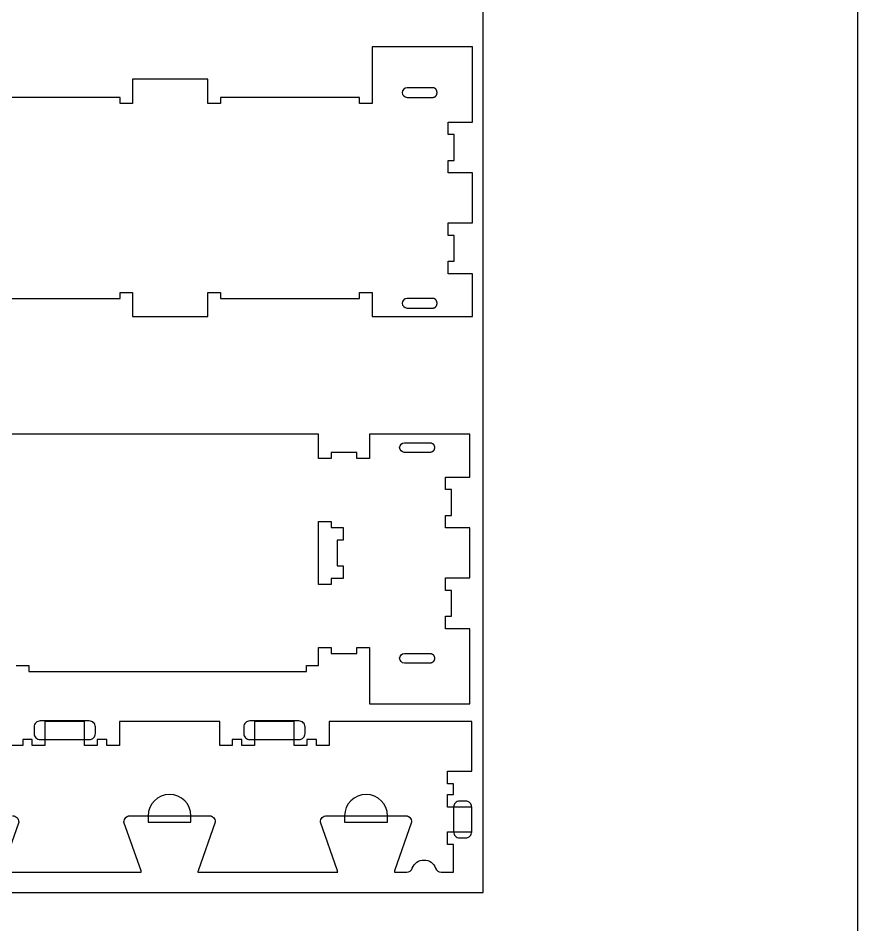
# Model space of a CAD drawing. Extents: x 0 to 4485, y 0 to 8771.
# Drawn here: x 2350 to 3183, y 3731 to 4630 of the extents above; entities that cross this region are included whole.
import ezdxf

# ---------------------------------------------------------------- set-up
doc = ezdxf.new("R2010")
doc.units = 0
for name, color, linetype in [('0_SHEET_SPRUCEPLY_2440X122', 1, 'CONTINUOUS'), ('3_ANYTOOL_CUTTHROUGH_INSID', 4, 'CONTINUOUS'), ('4_ANYTOOL_CUTTHROUGH_OUTSI', 5, 'CONTINUOUS'), ('5_ANYTOOL_HALF_MILL_9MM_IN', 3, 'CONTINUOUS'), ('DONOTCUT', 7, 'CONTINUOUS')]:
    doc.layers.add(name, color=color, linetype=linetype)

msp = doc.modelspace()

# ---------------------------------------------------------------- linework, layer by layer
at = {"layer": '0_SHEET_SPRUCEPLY_2440X122'}
msp.add_lwpolyline([(371.7, 4982.59), (371.7, 3762.59), (2811.7, 3762.59), (2811.7, 4982.59)], close=True, dxfattribs=at)
at = {"layer": '3_ANYTOOL_CUTTHROUGH_INSID', "color": 4}
for points in [[(2736.17, 4560.91, 1), (2736.17, 4551.41), (2761.91, 4551.41), (2762.01, 4551.41), (2762.11, 4551.41), (2762.2, 4551.42), (2762.3, 4551.43), (2762.4, 4551.44), (2762.5, 4551.45), (2762.59, 4551.47), (2762.69, 4551.49), (2762.79, 4551.51), (2762.89, 4551.54), (2762.98, 4551.57), (2763.08, 4551.6), (2763.18, 4551.64), (2763.27, 4551.68), (2763.37, 4551.72), (2763.46, 4551.76), (2763.56, 4551.81), (2763.65, 4551.86), (2763.74, 4551.91), (2763.84, 4551.97), (2763.93, 4552.03), (2764.01, 4552.09), (2764.1, 4552.15), (2764.19, 4552.22), (2764.27, 4552.29), (2764.36, 4552.36), (2764.44, 4552.43), (2764.52, 4552.51), (2764.59, 4552.59), (2764.67, 4552.67), (2764.74, 4552.76), (2764.81, 4552.84), (2764.88, 4552.93), (2764.95, 4553.02), (2765.02, 4553.11), (2765.08, 4553.21), (2765.14, 4553.3), (2765.2, 4553.4), (2765.26, 4553.5), (2765.31, 4553.6), (2765.36, 4553.7), (2765.41, 4553.8), (2765.46, 4553.9), (2765.51, 4554.01), (2765.55, 4554.11), (2765.59, 4554.22), (2765.63, 4554.33), (2765.66, 4554.44), (2765.69, 4554.54), (2765.72, 4554.65), (2765.75, 4554.76), (2765.78, 4554.87), (2765.8, 4554.98), (2765.82, 4555.08), (2765.84, 4555.19), (2765.86, 4555.3), (2765.87, 4555.41), (2765.89, 4555.52), (2765.9, 4555.62), (2765.91, 4555.73), (2765.91, 4555.84), (2765.92, 4555.94), (2765.92, 4556.05), (2765.92, 4556.16), (2765.92, 4556.26), (2765.92, 4556.37), (2765.91, 4556.48), (2765.91, 4556.58), (2765.9, 4556.69), (2765.89, 4556.79), (2765.87, 4556.9), (2765.86, 4557.01), (2765.84, 4557.12), (2765.82, 4557.23), (2765.8, 4557.34), (2765.78, 4557.44), (2765.75, 4557.55), (2765.72, 4557.66), (2765.69, 4557.77), (2765.66, 4557.87), (2765.63, 4557.98), (2765.59, 4558.09), (2765.55, 4558.2), (2765.51, 4558.3), (2765.46, 4558.41), (2765.41, 4558.51), (2765.36, 4558.61), (2765.31, 4558.71), (2765.26, 4558.81), (2765.2, 4558.91), (2765.14, 4559.01), (2765.08, 4559.1), (2765.02, 4559.2), (2764.95, 4559.29), (2764.88, 4559.38), (2764.81, 4559.47), (2764.74, 4559.56), (2764.67, 4559.64), (2764.59, 4559.72), (2764.52, 4559.8), (2764.44, 4559.88), (2764.36, 4559.95), (2764.27, 4560.02), (2764.19, 4560.1), (2764.1, 4560.16), (2764.01, 4560.22), (2763.93, 4560.29), (2763.84, 4560.34), (2763.74, 4560.4), (2763.65, 4560.45), (2763.56, 4560.5), (2763.46, 4560.55), (2763.37, 4560.59), (2763.27, 4560.64), (2763.18, 4560.67), (2763.08, 4560.71), (2762.98, 4560.74), (2762.89, 4560.77), (2762.79, 4560.8), (2762.69, 4560.82), (2762.59, 4560.84), (2762.5, 4560.86), (2762.4, 4560.87), (2762.3, 4560.88), (2762.2, 4560.89), (2762.11, 4560.9), (2762.01, 4560.9), (2761.91, 4560.91)], [(2736.17, 4342.41), (2761.91, 4342.41), (2762.01, 4342.41), (2762.11, 4342.41), (2762.2, 4342.42), (2762.3, 4342.43), (2762.4, 4342.44), (2762.5, 4342.45), (2762.59, 4342.47), (2762.69, 4342.49), (2762.79, 4342.51), (2762.89, 4342.54), (2762.98, 4342.57), (2763.08, 4342.6), (2763.18, 4342.64), (2763.27, 4342.68), (2763.37, 4342.72), (2763.46, 4342.76), (2763.56, 4342.81), (2763.65, 4342.86), (2763.74, 4342.91), (2763.84, 4342.97), (2763.93, 4343.03), (2764.01, 4343.09), (2764.1, 4343.15), (2764.19, 4343.22), (2764.27, 4343.29), (2764.36, 4343.36), (2764.44, 4343.43), (2764.52, 4343.51), (2764.59, 4343.59), (2764.67, 4343.67), (2764.74, 4343.76), (2764.81, 4343.84), (2764.88, 4343.93), (2764.95, 4344.02), (2765.02, 4344.11), (2765.08, 4344.21), (2765.14, 4344.3), (2765.2, 4344.4), (2765.26, 4344.5), (2765.31, 4344.6), (2765.36, 4344.7), (2765.41, 4344.8), (2765.46, 4344.9), (2765.51, 4345.01), (2765.55, 4345.11), (2765.59, 4345.22), (2765.63, 4345.33), (2765.66, 4345.44), (2765.69, 4345.54), (2765.72, 4345.65), (2765.75, 4345.76), (2765.78, 4345.87), (2765.8, 4345.98), (2765.82, 4346.08), (2765.84, 4346.19), (2765.86, 4346.3), (2765.87, 4346.41), (2765.89, 4346.52), (2765.9, 4346.62), (2765.91, 4346.73), (2765.91, 4346.84), (2765.92, 4346.94), (2765.92, 4347.05), (2765.92, 4347.16), (2765.92, 4347.26), (2765.92, 4347.37), (2765.91, 4347.48), (2765.91, 4347.58), (2765.9, 4347.69), (2765.89, 4347.79), (2765.87, 4347.9), (2765.86, 4348.01), (2765.84, 4348.12), (2765.82, 4348.23), (2765.8, 4348.34), (2765.78, 4348.44), (2765.75, 4348.55), (2765.72, 4348.66), (2765.69, 4348.77), (2765.66, 4348.87), (2765.63, 4348.98), (2765.59, 4349.09), (2765.55, 4349.2), (2765.51, 4349.3), (2765.46, 4349.41), (2765.41, 4349.51), (2765.36, 4349.61), (2765.31, 4349.71), (2765.26, 4349.81), (2765.2, 4349.91), (2765.14, 4350.01), (2765.08, 4350.1), (2765.02, 4350.2), (2764.95, 4350.29), (2764.88, 4350.38), (2764.81, 4350.47), (2764.74, 4350.56), (2764.67, 4350.64), (2764.59, 4350.72), (2764.52, 4350.8), (2764.44, 4350.88), (2764.36, 4350.95), (2764.27, 4351.02), (2764.19, 4351.1), (2764.1, 4351.16), (2764.01, 4351.22), (2763.93, 4351.29), (2763.84, 4351.34), (2763.74, 4351.4), (2763.65, 4351.45), (2763.56, 4351.5), (2763.46, 4351.55), (2763.37, 4351.59), (2763.27, 4351.64), (2763.18, 4351.67), (2763.08, 4351.71), (2762.98, 4351.74), (2762.89, 4351.77), (2762.79, 4351.8), (2762.69, 4351.82), (2762.59, 4351.84), (2762.5, 4351.86), (2762.4, 4351.87), (2762.3, 4351.88), (2762.2, 4351.89), (2762.11, 4351.9), (2762.01, 4351.9), (2761.91, 4351.91), (2736.17, 4351.91, 1)], [(2733.57, 4208.75), (2759.31, 4208.75), (2759.4, 4208.74), (2759.5, 4208.74), (2759.6, 4208.73), (2759.7, 4208.72), (2759.79, 4208.71), (2759.89, 4208.7), (2759.99, 4208.68), (2760.08, 4208.66), (2760.18, 4208.64), (2760.28, 4208.61), (2760.38, 4208.58), (2760.48, 4208.55), (2760.57, 4208.51), (2760.67, 4208.48), (2760.76, 4208.44), (2760.86, 4208.39), (2760.95, 4208.34), (2761.05, 4208.29), (2761.14, 4208.24), (2761.23, 4208.18), (2761.32, 4208.13), (2761.41, 4208.07), (2761.5, 4208), (2761.58, 4207.94), (2761.67, 4207.87), (2761.75, 4207.79), (2761.83, 4207.72), (2761.91, 4207.64), (2761.99, 4207.56), (2762.07, 4207.48), (2762.14, 4207.4), (2762.21, 4207.31), (2762.28, 4207.22), (2762.35, 4207.13), (2762.41, 4207.04), (2762.48, 4206.94), (2762.54, 4206.85), (2762.6, 4206.75), (2762.65, 4206.65), (2762.71, 4206.55), (2762.76, 4206.45), (2762.81, 4206.35), (2762.86, 4206.25), (2762.9, 4206.14), (2762.94, 4206.04), (2762.98, 4205.93), (2763.02, 4205.82), (2763.06, 4205.72), (2763.09, 4205.61), (2763.12, 4205.5), (2763.15, 4205.39), (2763.17, 4205.29), (2763.2, 4205.18), (2763.22, 4205.07), (2763.24, 4204.96), (2763.26, 4204.85), (2763.27, 4204.74), (2763.28, 4204.64), (2763.29, 4204.53), (2763.3, 4204.42), (2763.31, 4204.32), (2763.31, 4204.21), (2763.32, 4204.1), (2763.32, 4204), (2763.32, 4203.89), (2763.31, 4203.78), (2763.31, 4203.68), (2763.3, 4203.57), (2763.29, 4203.46), (2763.28, 4203.36), (2763.27, 4203.25), (2763.26, 4203.15), (2763.24, 4203.03), (2763.22, 4202.93), (2763.2, 4202.82), (2763.17, 4202.71), (2763.15, 4202.6), (2763.12, 4202.49), (2763.09, 4202.38), (2763.06, 4202.28), (2763.02, 4202.17), (2762.98, 4202.06), (2762.94, 4201.96), (2762.9, 4201.85), (2762.86, 4201.75), (2762.81, 4201.64), (2762.76, 4201.54), (2762.71, 4201.44), (2762.65, 4201.34), (2762.6, 4201.24), (2762.54, 4201.14), (2762.48, 4201.05), (2762.41, 4200.95), (2762.35, 4200.86), (2762.28, 4200.77), (2762.21, 4200.68), (2762.14, 4200.6), (2762.07, 4200.51), (2761.99, 4200.43), (2761.91, 4200.35), (2761.83, 4200.27), (2761.75, 4200.2), (2761.67, 4200.13), (2761.58, 4200.06), (2761.5, 4199.99), (2761.41, 4199.93), (2761.32, 4199.87), (2761.23, 4199.81), (2761.14, 4199.75), (2761.05, 4199.7), (2760.95, 4199.65), (2760.86, 4199.6), (2760.76, 4199.56), (2760.67, 4199.52), (2760.57, 4199.48), (2760.48, 4199.44), (2760.38, 4199.41), (2760.28, 4199.38), (2760.18, 4199.36), (2760.08, 4199.33), (2759.99, 4199.31), (2759.89, 4199.29), (2759.79, 4199.28), (2759.7, 4199.27), (2759.6, 4199.26), (2759.5, 4199.25), (2759.4, 4199.25), (2759.31, 4199.25), (2733.57, 4199.25, -1)], [(2733.57, 3990.25, -1), (2733.57, 3999.75), (2759.31, 3999.75), (2759.4, 3999.74), (2759.5, 3999.74), (2759.6, 3999.73), (2759.7, 3999.72), (2759.79, 3999.71), (2759.89, 3999.7), (2759.99, 3999.68), (2760.08, 3999.66), (2760.18, 3999.64), (2760.28, 3999.61), (2760.38, 3999.58), (2760.48, 3999.55), (2760.57, 3999.51), (2760.67, 3999.48), (2760.76, 3999.44), (2760.86, 3999.39), (2760.95, 3999.34), (2761.05, 3999.29), (2761.14, 3999.24), (2761.23, 3999.18), (2761.32, 3999.13), (2761.41, 3999.07), (2761.5, 3999), (2761.58, 3998.94), (2761.67, 3998.87), (2761.75, 3998.79), (2761.83, 3998.72), (2761.91, 3998.64), (2761.99, 3998.56), (2762.07, 3998.48), (2762.14, 3998.4), (2762.21, 3998.31), (2762.28, 3998.22), (2762.35, 3998.13), (2762.41, 3998.04), (2762.48, 3997.94), (2762.54, 3997.85), (2762.6, 3997.75), (2762.65, 3997.65), (2762.71, 3997.55), (2762.76, 3997.45), (2762.81, 3997.35), (2762.86, 3997.25), (2762.9, 3997.14), (2762.94, 3997.04), (2762.98, 3996.93), (2763.02, 3996.82), (2763.06, 3996.72), (2763.09, 3996.61), (2763.12, 3996.5), (2763.15, 3996.39), (2763.17, 3996.29), (2763.2, 3996.18), (2763.22, 3996.07), (2763.24, 3995.96), (2763.26, 3995.85), (2763.27, 3995.74), (2763.28, 3995.64), (2763.29, 3995.53), (2763.3, 3995.42), (2763.31, 3995.32), (2763.31, 3995.21), (2763.32, 3995.1), (2763.32, 3995), (2763.32, 3994.89), (2763.31, 3994.78), (2763.31, 3994.68), (2763.3, 3994.57), (2763.29, 3994.46), (2763.28, 3994.36), (2763.27, 3994.25), (2763.26, 3994.15), (2763.24, 3994.03), (2763.22, 3993.93), (2763.2, 3993.82), (2763.17, 3993.71), (2763.15, 3993.6), (2763.12, 3993.49), (2763.09, 3993.38), (2763.06, 3993.28), (2763.02, 3993.17), (2762.98, 3993.06), (2762.94, 3992.96), (2762.9, 3992.85), (2762.86, 3992.75), (2762.81, 3992.64), (2762.76, 3992.54), (2762.71, 3992.44), (2762.65, 3992.34), (2762.6, 3992.24), (2762.54, 3992.14), (2762.48, 3992.05), (2762.41, 3991.95), (2762.35, 3991.86), (2762.28, 3991.77), (2762.21, 3991.68), (2762.14, 3991.6), (2762.07, 3991.51), (2761.99, 3991.43), (2761.91, 3991.35), (2761.83, 3991.27), (2761.75, 3991.2), (2761.67, 3991.13), (2761.58, 3991.06), (2761.5, 3990.99), (2761.41, 3990.93), (2761.32, 3990.87), (2761.23, 3990.81), (2761.14, 3990.75), (2761.05, 3990.7), (2760.95, 3990.65), (2760.86, 3990.6), (2760.76, 3990.56), (2760.67, 3990.52), (2760.57, 3990.48), (2760.48, 3990.44), (2760.38, 3990.41), (2760.28, 3990.38), (2760.18, 3990.36), (2760.08, 3990.33), (2759.99, 3990.31), (2759.89, 3990.29), (2759.79, 3990.28), (2759.7, 3990.27), (2759.6, 3990.26), (2759.5, 3990.25), (2759.4, 3990.25), (2759.31, 3990.25)]]:
    msp.add_lwpolyline(points, format="xyb", close=True, dxfattribs=at)
msp.add_lwpolyline([(2648.57, 4130.7), (2660.82, 4130.7), (2660.82, 4124.7), (2672.82, 4124.7), (2672.82, 4112.2), (2666.82, 4112.2), (2666.82, 4086.7), (2672.82, 4086.7), (2672.82, 4074.2), (2660.82, 4074.2), (2660.82, 4068.2), (2648.32, 4068.2), (2648.32, 4130.7)], close=True, dxfattribs=at)
at = {"layer": '4_ANYTOOL_CUTTHROUGH_OUTSI', "color": 5}
for points in [[(2313.42, 4351.91), (2451.42, 4351.91), (2451.42, 4357.91), (2463.92, 4357.91), (2463.92, 4333.91), (2538.42, 4333.91), (2538.42, 4357.91), (2550.92, 4357.91), (2550.92, 4351.91), (2688.92, 4351.91), (2688.92, 4357.91), (2701.42, 4357.91), (2701.42, 4333.91), (2800.92, 4333.91), (2800.92, 4376.41), (2776.92, 4376.41), (2776.92, 4388.91), (2782.92, 4388.91), (2782.92, 4414.41), (2776.92, 4414.41), (2776.92, 4426.91), (2800.92, 4426.91), (2800.92, 4476.41), (2776.92, 4476.41), (2776.92, 4488.91), (2782.92, 4488.91), (2782.92, 4514.41), (2776.92, 4514.41), (2776.92, 4526.91), (2800.92, 4526.91), (2800.92, 4601.41), (2701.42, 4601.41), (2701.42, 4545.41), (2688.92, 4545.41), (2688.92, 4551.41), (2550.92, 4551.41), (2550.92, 4545.41), (2538.42, 4545.41), (2538.42, 4569.41), (2463.92, 4569.41), (2463.92, 4545.41), (2451.42, 4545.41), (2451.42, 4551.41), (2313.42, 4551.41)], [(2348.32, 3987.75), (2360.82, 3987.75), (2360.82, 3981.75), (2636.32, 3981.75), (2636.32, 3987.75), (2648.32, 3987.75), (2648.32, 4005.75), (2660.82, 4005.75), (2660.82, 3999.75), (2686.32, 3999.75), (2686.32, 4005.75), (2698.82, 4005.75), (2698.82, 3949.75), (2798.32, 3949.75), (2798.32, 4024.25), (2774.32, 4024.25), (2774.32, 4036.75), (2780.32, 4036.75), (2780.32, 4062.25), (2774.32, 4062.25), (2774.32, 4074.75), (2798.32, 4074.75), (2798.32, 4124.25), (2774.32, 4124.25), (2774.32, 4136.75), (2780.32, 4136.75), (2780.32, 4162.25), (2774.32, 4162.25), (2774.32, 4174.75), (2798.32, 4174.75), (2798.32, 4217.25), (2698.82, 4217.25), (2698.82, 4193.25), (2686.32, 4193.25), (2686.32, 4199.25), (2660.82, 4199.25), (2660.82, 4193.25), (2648.32, 4193.25), (2648.32, 4217.25), (1448.82, 4217.25)]]:
    msp.add_lwpolyline(points, dxfattribs=at)
for points in [[(2333.77, 3782.84), (2472.46, 3782.84, 0.061485), (2472.22, 3784.23), (2455.33, 3832.51), (2455.31, 3832.55), (2455.31, 3832.59), (2455.31, 3832.59, -0.198912), (2457.14, 3837.01), (2457.25, 3837.12), (2457.36, 3837.22), (2457.47, 3837.32), (2457.59, 3837.42), (2457.71, 3837.51), (2457.83, 3837.6), (2457.95, 3837.69), (2458.08, 3837.78), (2458.21, 3837.87), (2458.34, 3837.95), (2458.47, 3838.03), (2458.61, 3838.1), (2458.75, 3838.17), (2458.89, 3838.24), (2459.03, 3838.3), (2459.17, 3838.37), (2459.32, 3838.42), (2459.46, 3838.48), (2459.61, 3838.53), (2459.76, 3838.57), (2459.9, 3838.62), (2460.05, 3838.66), (2460.2, 3838.69), (2460.36, 3838.72), (2460.51, 3838.75), (2460.66, 3838.78), (2460.81, 3838.8), (2460.96, 3838.81), (2461.11, 3838.83), (2461.26, 3838.83), (2461.41, 3838.84), (2461.56, 3838.84), (2539.56, 3838.84), (2539.71, 3838.84), (2539.86, 3838.83), (2540.01, 3838.83), (2540.17, 3838.81), (2540.32, 3838.8), (2540.47, 3838.78), (2540.62, 3838.75), (2540.77, 3838.72), (2540.92, 3838.69), (2541.07, 3838.66), (2541.22, 3838.62), (2541.37, 3838.57), (2541.52, 3838.53), (2541.66, 3838.48), (2541.81, 3838.42), (2541.95, 3838.37), (2542.1, 3838.3), (2542.24, 3838.24), (2542.38, 3838.17), (2542.52, 3838.1), (2542.65, 3838.03), (2542.79, 3837.95), (2542.92, 3837.87), (2543.05, 3837.78), (2543.17, 3837.69), (2543.3, 3837.6), (2543.42, 3837.51), (2543.54, 3837.42), (2543.65, 3837.32), (2543.77, 3837.22), (2543.88, 3837.12), (2543.98, 3837.01, -0.198912), (2545.81, 3832.59), (2545.81, 3832.55), (2545.8, 3832.51), (2528.9, 3784.23), (2528.9, 3784.23, 0.061485), (2528.67, 3782.84), (2667.36, 3782.84, 0.061485), (2667.12, 3784.23), (2650.23, 3832.51), (2650.21, 3832.55), (2650.21, 3832.59), (2650.21, 3832.59, -0.414214), (2656.46, 3838.84), (2734.46, 3838.84), (2734.61, 3838.84), (2734.76, 3838.83), (2734.91, 3838.83), (2735.07, 3838.81), (2735.22, 3838.8), (2735.37, 3838.78), (2735.52, 3838.75), (2735.67, 3838.72), (2735.82, 3838.69), (2735.97, 3838.66), (2736.12, 3838.62), (2736.27, 3838.57), (2736.42, 3838.53), (2736.56, 3838.48), (2736.71, 3838.42), (2736.85, 3838.37), (2737, 3838.3), (2737.14, 3838.24), (2737.28, 3838.17), (2737.42, 3838.1), (2737.55, 3838.03), (2737.69, 3837.95), (2737.82, 3837.87), (2737.95, 3837.78), (2738.07, 3837.69), (2738.2, 3837.6), (2738.32, 3837.51), (2738.44, 3837.42), (2738.55, 3837.32), (2738.67, 3837.22), (2738.78, 3837.12), (2738.88, 3837.01, -0.198912), (2740.71, 3832.59), (2740.71, 3832.55), (2740.7, 3832.51), (2723.8, 3784.23), (2723.8, 3784.23, 0.061485), (2723.57, 3782.84), (2735.97, 3782.84, 0.317837), (2741.39, 3786.68, -0.707107), (2764.49, 3786.68, 0.317837), (2769.91, 3782.84), (2782.31, 3782.84), (2782.31, 3810.34), (2776.31, 3810.34), (2776.31, 3822.84), (2800.31, 3822.84), (2800.31, 3847.34), (2776.31, 3847.34), (2776.31, 3859.84), (2782.31, 3859.84), (2782.31, 3870.34), (2776.31, 3870.34), (2776.31, 3882.84), (2800.31, 3882.84), (2800.31, 3932.34), (2658.81, 3932.34), (2658.81, 3908.59), (2658.81, 3908.34), (2646.31, 3908.34), (2646.31, 3914.34), (2636.81, 3914.34), (2636.81, 3908.34), (2624.31, 3908.34), (2624.31, 3908.59), (2624.31, 3932.34), (2584.81, 3932.34), (2584.81, 3908.59), (2584.81, 3908.34), (2572.31, 3908.34), (2572.31, 3914.34), (2562.81, 3914.34), (2562.81, 3908.34), (2550.31, 3908.34), (2550.31, 3908.59), (2550.31, 3932.34), (2450.81, 3932.34), (2450.81, 3908.59), (2450.81, 3908.34), (2438.31, 3908.34), (2438.31, 3914.34), (2428.81, 3914.34), (2428.81, 3908.34), (2416.31, 3908.34), (2416.31, 3908.59), (2416.31, 3932.34), (2376.81, 3932.34), (2376.81, 3908.59), (2376.81, 3908.34), (2364.31, 3908.34), (2364.31, 3914.34), (2354.81, 3914.34), (2354.81, 3908.34), (2342.31, 3908.34)], [(2344.66, 3838.84, -0.414214), (2350.91, 3832.59), (2350.91, 3832.55), (2350.9, 3832.51), (2334, 3784.23)]]:
    msp.add_lwpolyline(points, format="xyb", dxfattribs=at)
at = {"layer": '5_ANYTOOL_HALF_MILL_9MM_IN'}
for points in [[(2372.19, 3932.84, 0.414214), (2366.19, 3926.84), (2366.19, 3920.34, 0.414214), (2372.19, 3914.34), (2420.94, 3914.34, 0.414214), (2426.94, 3920.34), (2426.94, 3926.84, 0.414214), (2420.94, 3932.84)], [(2580.19, 3932.84, 0.414214), (2574.19, 3926.84), (2574.19, 3920.34, 0.414214), (2580.19, 3914.34), (2628.94, 3914.34, 0.414214), (2634.94, 3920.34), (2634.94, 3926.84, 0.414214), (2628.94, 3932.84)], [(2521.81, 3838.59, 1), (2479.31, 3838.59), (2479.31, 3838.34), (2479.31, 3832.34), (2521.81, 3832.34), (2521.81, 3838.34), (2521.81, 3838.59)], [(2716.71, 3838.59, 1), (2674.21, 3838.59), (2674.21, 3838.34), (2674.21, 3832.34), (2716.71, 3832.34), (2716.71, 3838.34), (2716.71, 3838.59)], [(2788.31, 3853.34, 0.414214), (2782.31, 3847.34), (2782.31, 3822.84, 0.414214), (2788.31, 3816.84), (2794.31, 3816.84, 0.414214), (2800.31, 3822.84), (2800.31, 3847.34, 0.414214), (2794.31, 3853.34)]]:
    msp.add_lwpolyline(points, format="xyb", close=True, dxfattribs=at)
at = {"layer": 'DONOTCUT'}
msp.add_lwpolyline([(0, 0), (3183.41, 0), (3183.41, 5593.43), (0, 5593.43)], close=True, dxfattribs=at)

doc.saveas('drawing.dxf')
